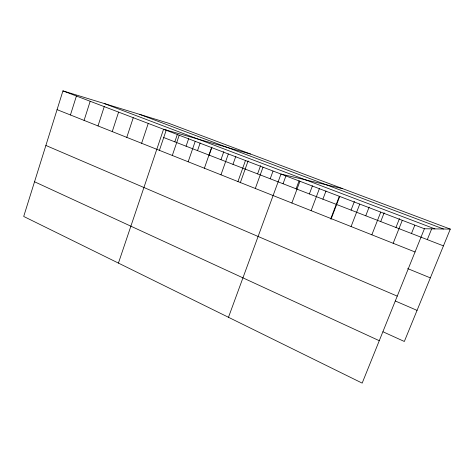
<?xml version="1.0" encoding="UTF-8"?>
<svg xmlns="http://www.w3.org/2000/svg" width="474" height="474" viewBox="0 0 474 474"><rect width="100%" height="100%" fill="white"/><g stroke="black" fill="none" stroke-linecap="round" stroke-linejoin="round"><path stroke-width="0.71" d="M450.3 229.096L168.566 123.228L62.935 90.884L23.7 216.452L362.172 383.116L424.408 228.758L450.3 229.096L404.334 341.476L382.992 331.776M70.436 114.975L76.415 96.026M84.082 120.396L90.184 101.276M98.011 125.936L104.239 106.638M112.243 131.594L118.595 112.113M126.777 137.371L133.259 117.706M141.625 143.272L148.244 123.424M118.429 263.1L163.554 129.266L250.568 154.044M159.311 150.625L166.261 130.042M174.817 141.839L177.389 134.284M172.305 155.472L179.208 135.232M186.075 146.199L188.688 138.592M188.166 161.776L195.217 141.341M197.522 150.631L200.17 142.97M204.383 168.229L211.588 147.586M209.147 155.134L211.949 147.1M220.961 159.708L223.811 151.621M220.973 174.823L228.338 153.973M232.971 164.359L235.868 156.213M237.942 181.572L245.479 160.508M240.259 182.828L248.121 160.882M257.595 173.893L260.582 165.627M255.314 188.48L263.017 167.203M270.216 178.781L273 171.15M228.48 317.29L280.981 174.053L342.69 188.658M283.049 183.752L286 175.73M296.108 188.812L299.106 180.724M291.871 203.014L299.941 181.281M309.386 193.955L312.437 185.808M311.116 210.663L319.375 188.699M322.895 199.187L325.999 190.981M330.846 218.508L339.313 196.301M330.982 219.355L339.799 196.242M351.068 210.095L354.398 201.438M351.08 226.554L359.76 204.098M365.75 215.783L369.145 207.061M371.847 234.808L380.746 212.103M380.711 221.577L384.165 212.785M395.95 227.479L399.469 218.615M393.159 243.281L402.29 220.321M411.479 233.492L414.786 225.245M427.311 239.619L431.618 228.978M139.593 114.353L443.516 229.007M104.227 103.528L434.919 228.895M62.935 90.884L424.408 228.758M163.731 137.543L443.439 245.87M57.07 109.654L415.046 251.984M407.676 268.598L430.345 277.877M45.883 145.459L397.242 296.132M395.393 301.02L417.055 310.381M34.537 181.767L379.271 340.705"/></g></svg>
